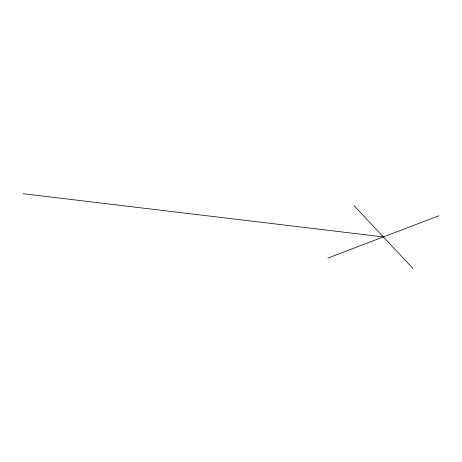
<?xml version="1.0" encoding="UTF-8"?>
<svg xmlns="http://www.w3.org/2000/svg" width="462" height="462" viewBox="0 0 462 462"><rect width="100%" height="100%" fill="white"/><g stroke="black" fill="none" stroke-linecap="round" stroke-linejoin="round"><path stroke-width="0.69" d="M327.853 258.091L438.9 215.76M23.1 193.722L383.379 236.925M353.984 205.578L412.774 268.278"/></g></svg>
